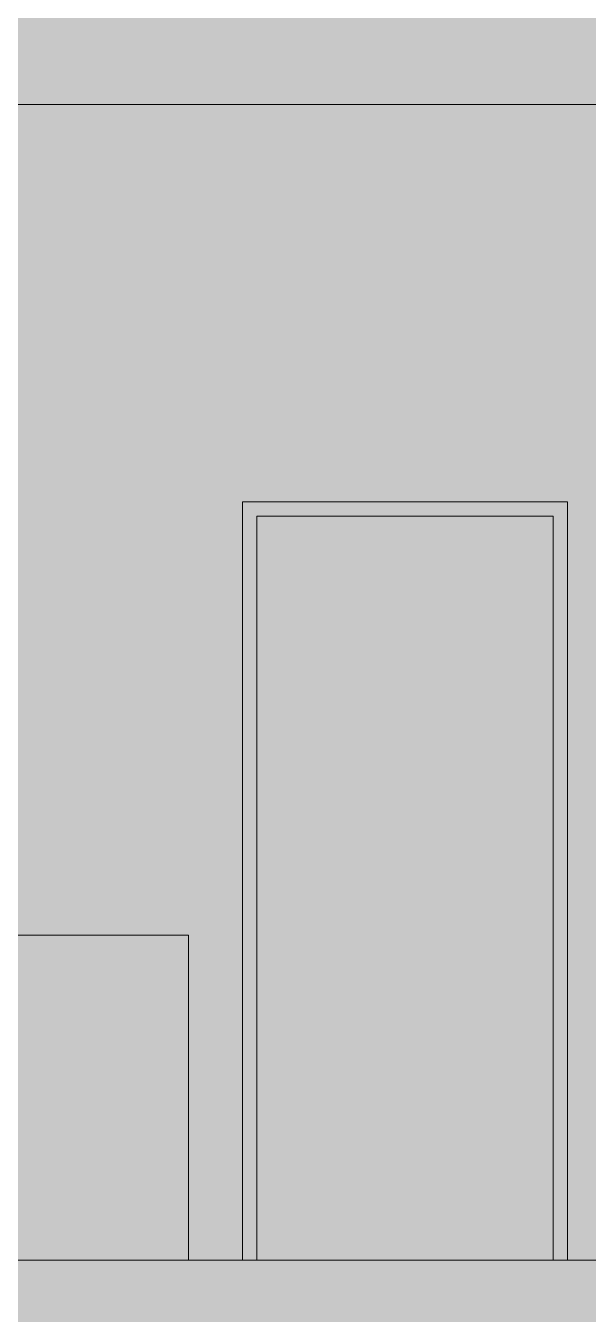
# Model space of a CAD drawing. Header units: centimetres. Extents: x -4381 to 5639, y -3920 to 4826.
# Drawn here: x 83.967 to 85.524, y 32.054 to 35.622 of the extents above; entities that cross this region are included whole.
import ezdxf
from ezdxf.xclip import XClip

# ---------------------------------------------------------------- set-up
doc = ezdxf.new("R2010")
doc.units = ezdxf.units.CM
doc.header["$MEASUREMENT"] = 0
doc.header["$XCLIPFRAME"] = 0
doc.set_wipeout_variables(frame=1)
doc.linetypes.add('Wipeout_Contour', pattern=[100, 0, -100])
for name, color, linetype in [('01- MOBILIER', 7, 'Continuous'), ('Dalles', 7, 'Continuous'), ('Drawing & Figure', 7, 'Continuous'), ('Structural - Bearing', 7, 'Continuous')]:
    doc.layers.add(name, color=color, linetype=linetype)
doc.layers.add('01- MOBILIER_Pen_No__102', color=7, linetype='Continuous', lineweight=5, true_color=0xcccccc)
doc.layers.add('Structural - Bearing_Pen_No__102', color=7, linetype='Continuous', lineweight=5, true_color=0xcccccc)
for name, color, linetype, lineweight in [('01- MOBILIER_Pen_No__7', 7, 'Continuous', 5), ('Dalles_Pen_No__1', 7, 'Continuous', 5), ('Structural - Bearing_Pen_No__1', 7, 'Continuous', 5), ('Structural - Bearing_Pen_No__18', 9, 'Continuous', 5), ('Structural - Bearing_Pen_No__7', 7, 'Continuous', 5)]:
    doc.layers.add(name, color=color, linetype=linetype, lineweight=lineweight)

# ---------------------------------------------------------------- blocks, each defined once
blk = doc.blocks.new('Drawing_7_7', base_point=(-363.0919, 32.2036))
at = {"layer": 'Dalles', "linetype": 'Continuous', "lineweight": 0, "ltscale": 10, "true_color": 0x000000}
for points in [[(84.2669, 35.4036), (84.2669, 35.7036), (70.8669, 35.7036), (70.8669, 35.4036)], [(84.2669, 35.4036), (88.2669, 35.4036), (88.2669, 35.7036), (84.2669, 35.7036)]]:
    blk.add_hatch(color=18, dxfattribs=at).paths.add_polyline_path(points)
at = {"layer": 'Dalles_Pen_No__1', "linetype": 'Continuous', "ltscale": 10}
for p, q in [((84.2669, 35.4036), (83.8169, 35.4036)), ((87.9669, 35.4036), (84.2669, 35.4036))]:
    blk.add_line(p, q, dxfattribs=at)
at = {"color": 254, "linetype": 'Wipeout_Contour', "lineweight": 0, "ltscale": 360.934187}
blk.add_wipeout([(84.4169, 33.1036), (83.8169, 33.1036), (83.8169, 32.2036), (84.4169, 32.2036)], dxfattribs=at).dxf.layer = '01- MOBILIER'
at = {"layer": '01- MOBILIER_Pen_No__102', "linetype": 'Continuous', "ltscale": 10}
blk.add_hatch(color=256, dxfattribs=at).paths.add_polyline_path([(84.4169, 33.1036), (83.8169, 33.1036), (83.8169, 32.2036), (84.4169, 32.2036)])
at = {"layer": 'Structural - Bearing_Pen_No__102', "linetype": 'Continuous', "ltscale": 10}
h = blk.add_hatch(color=256, dxfattribs=at)
h.paths.add_polyline_path([(87.9669, 35.4036), (83.8169, 35.4036), (83.8169, 33.1036), (84.4169, 33.1036), (84.4169, 32.2036), (84.5669, 32.2036), (84.5669, 34.3036), (85.4669, 34.3036), (85.4669, 32.2036), (85.5669, 32.2036), (85.5669, 33.1036), (86.3769, 33.1036), (86.3837, 33.1056), (86.4291, 33.1056), (86.4291, 33.1066), (86.6402, 33.1066), (86.6402, 33.1056), (86.664, 33.1056), (86.664, 33.1066), (86.6897, 33.1066), (86.6897, 33.1056), (86.714, 33.1056), (86.714, 33.1066), (86.904, 33.1066), (86.904, 33.1056), (86.9501, 33.1056), (86.9569, 33.1044), (87.4169, 33.1036), (87.4169, 33.1086), (87.8884, 33.1086), (87.8884, 33.1486), (87.8859, 33.1486), (87.8859, 33.1886), (87.9289, 33.1886), (87.9289, 33.1946), (87.9279, 33.292), (87.9267, 33.3011), (87.9234, 33.3091), (87.9182, 33.3159), (87.9113, 33.3211), (87.9034, 33.3244), (87.8943, 33.3256), (87.7815, 33.3256), (87.7724, 33.3244), (87.7644, 33.3211), (87.7576, 33.3159), (87.7524, 33.3091), (87.7491, 33.3011), (87.7479, 33.292), (87.7479, 33.2626), (87.7299, 33.2626), (87.7299, 33.2932), (87.7315, 33.3058), (87.7366, 33.3181), (87.7448, 33.3287), (87.7553, 33.3368), (87.7677, 33.3419), (87.7803, 33.3436), (87.8955, 33.3436), (87.9081, 33.3419), (87.9204, 33.3368), (87.931, 33.3287), (87.9391, 33.3181), (87.9442, 33.3058), (87.9459, 33.2932), (87.9459, 33.1946), (87.9449, 33.1946), (87.9449, 33.1886), (87.9509, 33.1886), (87.9509, 33.1486), (87.9254, 33.1486), (87.9254, 33.1086), (87.9669, 33.1086)])
h.paths.add_polyline_path([(87.8499, 33.1486), (87.8499, 33.1886), (87.8519, 33.1886), (87.8519, 33.2186), (87.8589, 33.2186), (87.8589, 33.1886), (87.8849, 33.1886), (87.8849, 33.1486)], flags=0)
at = {"layer": '01- MOBILIER_Pen_No__7', "linetype": 'Continuous', "ltscale": 10}
for p, q in [((83.8169, 33.1036), (84.4169, 33.1036)), ((84.4169, 33.1036), (84.4169, 32.2036))]:
    blk.add_line(p, q, dxfattribs=at)
at = {"color": 254, "linetype": 'Wipeout_Contour', "lineweight": 0, "ltscale": 363.543127}
blk.add_wipeout([(84.6069, 32.2036), (84.6069, 34.2636), (84.5669, 34.2636), (84.5669, 32.2036)], dxfattribs=at).dxf.layer = 'Structural - Bearing'
at = {"color": 254, "linetype": 'Wipeout_Contour', "lineweight": 0, "ltscale": 366.746986}
blk.add_wipeout([(85.4669, 34.2636), (85.4269, 34.2636), (85.4269, 32.2036), (85.4669, 32.2036)], dxfattribs=at).dxf.layer = 'Structural - Bearing'
at = {"layer": 'Structural - Bearing_Pen_No__18', "linetype": 'Continuous', "ltscale": 10}
for points in [[(84.6069, 32.2036), (84.6069, 34.2636), (84.5669, 34.2636), (84.5669, 32.2036)], [(85.4669, 34.2636), (85.4269, 34.2636), (85.4269, 32.2036), (85.4669, 32.2036)]]:
    blk.add_hatch(color=256, dxfattribs=at).paths.add_polyline_path(points)
at = {"color": 254, "linetype": 'Wipeout_Contour', "lineweight": 0, "ltscale": 549.631007}
blk.add_wipeout([(84.5669, 34.3036), (84.5669, 34.2636), (84.6069, 34.2636), (85.4269, 34.2636), (85.4669, 34.2636), (85.4669, 34.3036)], dxfattribs=at).dxf.layer = 'Structural - Bearing'
at = {"layer": 'Structural - Bearing_Pen_No__18', "linetype": 'Continuous', "ltscale": 10}
blk.add_hatch(color=256, dxfattribs=at).paths.add_polyline_path([(84.5669, 34.3036), (84.5669, 34.2636), (84.6069, 34.2636), (85.4269, 34.2636), (85.4669, 34.2636), (85.4669, 34.3036)])
at = {"layer": 'Structural - Bearing_Pen_No__1', "linetype": 'Continuous', "ltscale": 10}
for p, q in [((84.5669, 32.2036), (84.5669, 34.3036)), ((84.5669, 34.3036), (85.4669, 34.3036)), ((85.4669, 34.3036), (85.4669, 32.2036))]:
    blk.add_line(p, q, dxfattribs=at)
at = {"color": 254, "linetype": 'Wipeout_Contour', "lineweight": 0, "ltscale": 365.142111}
blk.add_wipeout([(84.6069, 32.2036), (85.4269, 32.2036), (85.4269, 34.2636), (84.6069, 34.2636)], dxfattribs=at).dxf.layer = 'Structural - Bearing'
at = {"layer": 'Dalles', "linetype": 'Continuous', "lineweight": 0, "ltscale": 10, "true_color": 0x000000}
blk.add_hatch(color=18, dxfattribs=at).paths.add_polyline_path([(88.2669, 31.9036), (88.2669, 32.2036), (70.8669, 32.2036), (70.8669, 31.9036)])
at = {"layer": 'Structural - Bearing_Pen_No__18', "linetype": 'Continuous', "ltscale": 10}
blk.add_hatch(color=256, dxfattribs=at).paths.add_polyline_path([(84.6069, 32.2036), (85.4269, 32.2036), (85.4269, 34.2636), (84.6069, 34.2636)])
at = {"layer": 'Dalles_Pen_No__1', "linetype": 'Continuous', "ltscale": 10}
blk.add_line((85.5669, 32.2036), (77.1169, 32.2036), dxfattribs=at)
at = {"layer": 'Structural - Bearing_Pen_No__7', "linetype": 'Continuous', "ltscale": 10}
for p, q in [((84.6069, 32.2036), (84.6069, 34.2636)), ((84.6069, 34.2636), (85.4269, 34.2636)), ((85.4269, 34.2636), (85.4269, 32.2036))]:
    blk.add_line(p, q, dxfattribs=at)

msp = doc.modelspace()

# ---------------------------------------------------------------- block references
at = {"layer": 'Drawing & Figure', "color": 151, "linetype": 'Continuous', "lineweight": 5, "ltscale": 10, "true_color": 0x80c2ff}
ref = msp.add_blockref('Drawing_7_7', (-363.09186, 32.20361), dxfattribs=at)
XClip(ref).set_block_clipping_path([(51.7463984619, 23.6253966175), (100.4426918859, 45.1170657245)])

doc.saveas('drawing.dxf')
